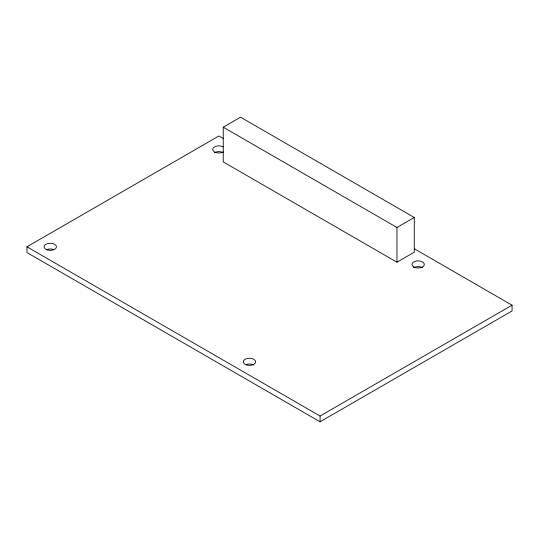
<?xml version="1.0" encoding="UTF-8"?>
<svg xmlns="http://www.w3.org/2000/svg" width="539" height="539" viewBox="0 0 539 539"><rect width="100%" height="100%" fill="white"/><g stroke="black" fill="none" stroke-linecap="round" stroke-linejoin="round"><path stroke-width="0.81" d="M223.247 127.197L240.556 117.199L414.262 217.487L414.262 252.198L396.953 262.197L223.247 161.909L223.247 127.197L396.953 227.485L414.262 217.487M414.343 248.782L512.05 305.195L512.05 310.963L320.072 421.801L26.95 252.569L26.95 246.801L218.928 135.963L223.308 138.489M26.95 246.801L320.072 416.034L512.05 305.195M396.953 227.485L396.953 262.197M320.072 416.034L320.072 421.801M47.162 249.469A6.198 3.578 0 0 1 53.361 249.469M413.757 267.674A6.198 3.578 0 0 1 422.522 267.674M246.377 364.485A6.198 3.578 0 0 1 253.856 365.051M214.549 152.658A6.198 3.578 0 0 1 222.028 152.092M223.314 151.951A6.198 3.578 0 0 1 214.549 151.951A6.198 3.578 0 0 1 214.549 146.891A6.198 3.578 0 0 1 223.314 146.891M47.162 249.901A6.198 3.578 0 0 0 56.46 246.801A6.198 3.578 0 0 0 47.162 243.702A6.198 3.578 0 0 0 47.162 249.901M413.757 266.967A6.198 3.578 0 0 0 424.126 265.363A6.198 3.578 0 0 0 416.539 260.977A6.198 3.578 0 0 0 413.757 266.967M246.377 364.91A6.198 3.578 0 0 0 255.668 361.81A6.198 3.578 0 0 0 246.377 358.718A6.198 3.578 0 0 0 246.377 364.91"/></g></svg>
